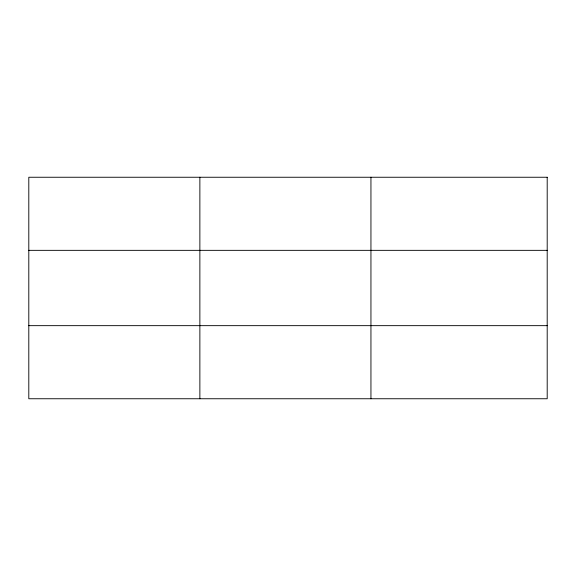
<?xml version="1.0" encoding="UTF-8"?>
<svg xmlns="http://www.w3.org/2000/svg" width="576" height="576" viewBox="0 0 576 576"><rect width="100%" height="100%" fill="white"/><g stroke="black" fill="none" stroke-linecap="round" stroke-linejoin="round"><path stroke-width="0.86" d="M199.872 177.25L199.872 398.75M370.944 177.25L370.944 398.75M28.8 250.344L547.2 250.344M28.8 325.656L547.2 325.656M547.2 177.25L547.2 398.75L28.8 398.75L28.8 177.25L547.2 177.25"/></g></svg>
